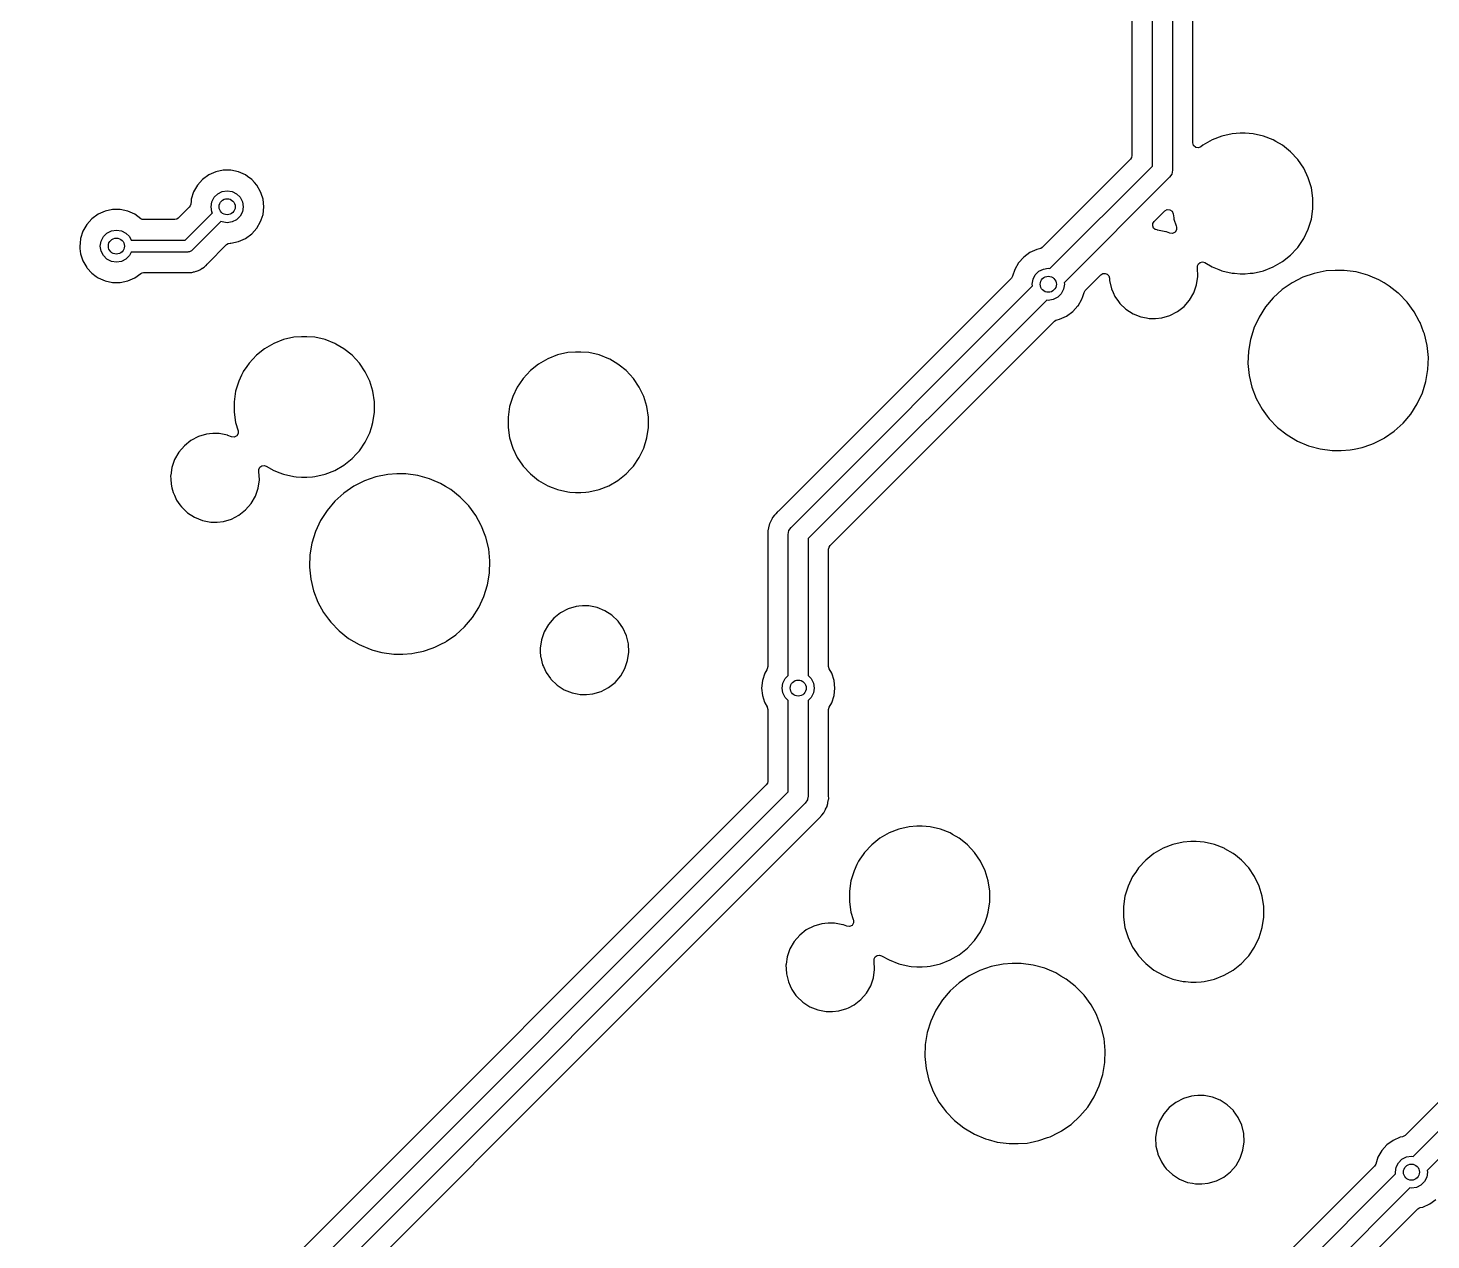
# Model space of a CAD drawing. Extents: x 15 to 269, y -160 to -43.
# Drawn here: x 59.83 to 94.79, y -111.08 to -80.89 of the extents above; entities that cross this region are included whole.
import ezdxf

# ---------------------------------------------------------------- set-up
doc = ezdxf.new("R2010")
doc.units = 0
doc.layers.add('BLACK', color=7, linetype='CONTINUOUS')

msp = doc.modelspace()

# ---------------------------------------------------------------- linework, layer by layer
at = {"layer": 'BLACK', "linetype": 'CONTINUOUS'}
for p, q in [((87.8454, -84.3257), (87.8454, -72.3546)), ((87.3369, -72.3675), (87.3369, -84.0637)), ((88.3454, -72.4581), (88.3454, -84.4292)), ((88.8539, -83.7513), (88.8539, -72.7201)), ((89.8338, -83.5219), (89.578, -83.5802)), ((90.0299, -83.5072), (89.8338, -83.5219)), ((90.1609, -83.5072), (90.0299, -83.5072)), ((90.0299, -83.5072), (90.0299, -83.5072)), ((90.357, -83.5219), (90.1609, -83.5072)), ((90.1609, -83.5072), (90.1609, -83.5072)), ((90.6128, -83.5802), (90.357, -83.5219)), ((88.8729, -83.8172), (88.8539, -83.7513)), ((88.9241, -83.863), (88.8729, -83.8172)), ((88.9918, -83.8745), (88.9241, -83.863)), ((89.0552, -83.8482), (88.9918, -83.8745)), ((89.1066, -83.8073), (89.0552, -83.8482)), ((89.3338, -83.6761), (89.1066, -83.8073)), ((89.578, -83.5802), (89.3338, -83.6761)), ((90.8571, -83.6761), (90.6128, -83.5802)), ((90.9179, -83.7112), (90.8571, -83.6761)), ((90.8571, -83.6761), (90.8571, -83.6761)), ((90.8571, -83.6761), (90.8571, -83.6761)), ((91.0843, -83.8073), (90.9179, -83.7112)), ((91.2894, -83.9708), (91.0843, -83.8073)), ((91.0843, -83.8073), (91.0843, -83.8073)), ((87.3006, -84.1514), (85.0956, -86.3564)), ((87.3275, -84.1111), (87.3006, -84.1514)), ((87.3369, -84.0637), (87.3275, -84.1111)), ((91.2894, -83.9709), (91.2894, -83.9708)), ((91.4678, -84.1632), (91.2894, -83.9709)), ((91.2894, -83.9709), (91.2894, -83.9709)), ((91.4679, -84.1632), (91.4678, -84.1632)), ((91.6156, -84.38), (91.4679, -84.1632)), ((91.4679, -84.1632), (91.4679, -84.1632)), ((64.3332, -84.5489), (64.1787, -84.6611)), ((64.5077, -84.4712), (64.3332, -84.5489)), ((64.6945, -84.4315), (64.5077, -84.4712)), ((64.8855, -84.4315), (64.6945, -84.4315)), ((64.6945, -84.4315), (64.6945, -84.4315)), ((65.0723, -84.4712), (64.8855, -84.4315)), ((64.8855, -84.4315), (64.8855, -84.4315)), ((65.2468, -84.5489), (65.0723, -84.4712)), ((65.2956, -84.5844), (65.2468, -84.5489)), ((65.4013, -84.6611), (65.2956, -84.5844)), ((85.2924, -86.8787), (87.8454, -84.3257)), ((88.3264, -84.5249), (88.2722, -84.606)), ((88.3454, -84.4292), (88.3264, -84.5249)), ((91.7295, -84.6163), (91.6156, -84.38)), ((64.051, -84.8031), (63.9555, -84.9684)), ((64.1787, -84.6611), (64.051, -84.8031)), ((64.6664, -84.9596), (64.79, -84.94)), ((64.79, -84.94), (64.9136, -84.9596)), ((65.4726, -84.7404), (65.4013, -84.6611)), ((65.529, -84.8031), (65.4726, -84.7404)), ((65.6245, -84.9684), (65.529, -84.8031)), ((88.2722, -84.606), (85.646, -87.2322)), ((91.8068, -84.867), (91.7295, -84.6163)), ((91.8459, -85.1265), (91.8068, -84.867)), ((63.8832, -85.2765), (63.8718, -85.3169)), ((63.8837, -85.2713), (63.8832, -85.2765)), ((63.8899, -85.2125), (63.8837, -85.2713)), ((63.8965, -85.1501), (63.8899, -85.2125)), ((63.9555, -84.9684), (63.8965, -85.1501)), ((64.39, -85.34), (64.4096, -85.2164)), ((64.4096, -85.2164), (64.4664, -85.1049)), ((64.4664, -85.1049), (64.5549, -85.0164)), ((64.5549, -85.0164), (64.6664, -84.9596)), ((64.9136, -84.9596), (65.0251, -85.0164)), ((65.0251, -85.0164), (65.1136, -85.1049)), ((65.1136, -85.1049), (65.1704, -85.2164)), ((65.1704, -85.2164), (65.19, -85.34)), ((65.6395, -85.0144), (65.6245, -84.9684)), ((65.6835, -85.1501), (65.6395, -85.0144)), ((65.7035, -85.34), (65.6835, -85.1501)), ((91.8459, -85.3888), (91.8459, -85.1265)), ((61.4187, -85.6411), (61.291, -85.7831)), ((61.5732, -85.5289), (61.4187, -85.6411)), ((61.7477, -85.4512), (61.5732, -85.5289)), ((61.9345, -85.4115), (61.7477, -85.4512)), ((62.1255, -85.4115), (61.9345, -85.4115)), ((61.9345, -85.4115), (61.9345, -85.4115)), ((62.3123, -85.4512), (62.1255, -85.4115)), ((62.1255, -85.4115), (62.1255, -85.4115)), ((62.4868, -85.5289), (62.3123, -85.4512)), ((62.6367, -85.6378), (62.4868, -85.5289)), ((62.6713, -85.6554), (62.6367, -85.6378)), ((63.5736, -85.6252), (63.5333, -85.6521)), ((63.8475, -85.3512), (63.5736, -85.6252)), ((63.7479, -86.17), (64.4247, -85.4932)), ((63.8718, -85.3169), (63.8475, -85.3512)), ((64.4096, -85.4636), (64.39, -85.34)), ((64.4247, -85.4932), (64.4096, -85.4636)), ((65.1136, -85.5751), (65.0251, -85.6636)), ((65.1704, -85.4636), (65.1136, -85.5751)), ((65.19, -85.34), (65.1704, -85.4636)), ((65.6384, -85.669), (65.6835, -85.5299)), ((65.6835, -85.5299), (65.7035, -85.34)), ((87.8875, -85.7099), (88.0192, -85.5781)), ((88.0192, -85.5781), (88.1534, -85.444)), ((88.1534, -85.444), (88.2123, -85.411)), ((88.2123, -85.411), (88.2798, -85.4139)), ((88.2798, -85.4139), (88.3358, -85.4516)), ((88.3358, -85.4516), (88.3637, -85.5132)), ((88.3637, -85.5132), (88.3787, -85.6129)), ((88.3787, -85.6129), (88.384, -85.6483)), ((91.8068, -85.6483), (91.8459, -85.3888)), ((61.1955, -85.9484), (61.1365, -86.1301)), ((61.291, -85.7831), (61.1955, -85.9484)), ((61.7949, -85.9964), (61.9064, -85.9396)), ((61.9064, -85.9396), (62.03, -85.92)), ((62.03, -85.92), (62.1536, -85.9396)), ((62.1536, -85.9396), (62.2651, -85.9964)), ((62.7096, -85.6615), (62.6713, -85.6554)), ((63.4859, -85.6615), (62.7096, -85.6615)), ((63.5333, -85.6521), (63.4859, -85.6615)), ((64.6368, -85.7053), (63.9161, -86.4261)), ((64.6664, -85.7204), (64.6368, -85.7053)), ((64.79, -85.74), (64.6664, -85.7204)), ((64.9136, -85.7204), (64.79, -85.74)), ((65.0251, -85.6636), (64.9136, -85.7204)), ((65.4013, -86.0189), (65.529, -85.8769)), ((65.529, -85.8769), (65.5328, -85.8704)), ((65.5328, -85.8704), (65.6245, -85.7116)), ((65.6245, -85.7116), (65.6384, -85.669)), ((87.8527, -85.8169), (87.8572, -85.7592)), ((87.8748, -85.8704), (87.8527, -85.8169)), ((87.8572, -85.7592), (87.8875, -85.7099)), ((87.9188, -85.908), (87.8748, -85.8704)), ((87.9646, -85.919), (87.9188, -85.908)), ((87.9645, -85.9193), (87.9646, -85.919)), ((87.9711, -85.9206), (87.9645, -85.9193)), ((87.9751, -85.9216), (87.9711, -85.9206)), ((87.9761, -85.9216), (87.9751, -85.9216)), ((88.1827, -85.9614), (87.9761, -85.9216)), ((87.9761, -85.9216), (87.9761, -85.9216)), ((88.1956, -85.9666), (88.1827, -85.9614)), ((88.1827, -85.9614), (88.1827, -85.9614)), ((88.1827, -85.9614), (88.1827, -85.9614)), ((88.2814, -86.0009), (88.1956, -85.9666)), ((88.4116, -85.977), (88.35, -86.0077)), ((88.384, -85.6483), (88.4367, -85.8192)), ((88.4472, -85.9181), (88.4116, -85.977)), ((88.4367, -85.8192), (88.446, -85.8492)), ((88.446, -85.8492), (88.4472, -85.9181)), ((91.6156, -86.1354), (91.7295, -85.899)), ((91.7295, -85.899), (91.7691, -85.7704)), ((91.7691, -85.7704), (91.8068, -85.6483)), ((61.1243, -86.246), (61.1165, -86.32)), ((61.1165, -86.32), (61.1231, -86.3824)), ((61.1365, -86.1301), (61.1243, -86.246)), ((61.63, -86.32), (61.6496, -86.1964)), ((61.6496, -86.4436), (61.63, -86.32)), ((61.6496, -86.1964), (61.7064, -86.0849)), ((61.7064, -86.0849), (61.7949, -85.9964)), ((62.2651, -85.9964), (62.3536, -86.0849)), ((62.3536, -86.0849), (62.397, -86.17)), ((62.397, -86.17), (63.7479, -86.17)), ((64.3017, -86.7595), (64.7764, -86.2848)), ((64.7764, -86.2848), (64.8167, -86.2579)), ((64.8167, -86.2579), (64.8641, -86.2485)), ((64.8641, -86.2485), (64.8855, -86.2485)), ((64.8855, -86.2485), (65.0723, -86.2088)), ((65.0723, -86.2088), (65.2468, -86.1311)), ((65.0723, -86.2088), (65.0723, -86.2088)), ((65.0723, -86.2088), (65.0723, -86.2088)), ((65.2468, -86.1311), (65.4013, -86.0189)), ((88.35, -86.0077), (88.2814, -86.0009)), ((91.4679, -86.3521), (91.6156, -86.1354)), ((61.1231, -86.3824), (61.1365, -86.5099)), ((61.1365, -86.5099), (61.1955, -86.6916)), ((61.1955, -86.6916), (61.291, -86.8569)), ((61.7064, -86.5551), (61.6496, -86.4436)), ((61.7949, -86.6436), (61.7064, -86.5551)), ((61.9064, -86.7004), (61.7949, -86.6436)), ((62.2651, -86.6436), (62.1536, -86.7004)), ((62.3536, -86.5551), (62.2651, -86.6436)), ((62.397, -86.47), (62.3536, -86.5551)), ((63.81, -86.47), (62.397, -86.47)), ((63.8291, -86.4649), (63.81, -86.47)), ((63.8488, -86.4649), (63.8291, -86.4649)), ((63.8659, -86.455), (63.8488, -86.4649)), ((63.885, -86.4499), (63.8659, -86.455)), ((63.899, -86.4359), (63.885, -86.4499)), ((63.9161, -86.4261), (63.899, -86.4359)), ((84.6411, -86.5935), (84.5133, -86.7354)), ((84.7956, -86.4812), (84.6411, -86.5935)), ((84.97, -86.4035), (84.7956, -86.4812)), ((85.0337, -86.39), (84.97, -86.4035)), ((85.0671, -86.3777), (85.0337, -86.39)), ((85.0956, -86.3564), (85.0671, -86.3777)), ((91.0843, -86.708), (91.2894, -86.5445)), ((91.2894, -86.5445), (91.4431, -86.3788)), ((91.4431, -86.3788), (91.4678, -86.3521)), ((91.4678, -86.3521), (91.4678, -86.3521)), ((91.4678, -86.3521), (91.4679, -86.3521)), ((61.291, -86.8569), (61.3005, -86.8675)), ((61.3005, -86.8675), (61.4187, -86.9989)), ((61.4187, -86.9989), (61.5244, -87.0756)), ((62.03, -86.72), (61.9064, -86.7004)), ((62.1536, -86.7004), (62.03, -86.72)), ((62.4868, -87.1111), (62.6367, -87.0022)), ((62.6367, -87.0022), (62.6713, -86.9846)), ((62.6713, -86.9846), (62.7096, -86.9785)), ((62.7096, -86.9785), (63.7236, -86.9785)), ((63.7236, -86.9785), (63.745, -86.9809)), ((63.745, -86.9809), (63.7475, -86.9808)), ((63.7475, -86.9808), (63.8184, -86.9786)), ((63.7475, -86.9808), (63.7475, -86.9808)), ((63.8184, -86.9786), (63.8223, -86.9785)), ((63.8223, -86.9785), (63.8514, -86.9785)), ((63.8514, -86.9785), (63.8559, -86.9779)), ((63.8559, -86.9779), (63.8676, -86.977)), ((63.8676, -86.977), (63.9138, -86.9756)), ((63.9138, -86.9756), (63.9346, -86.9695)), ((63.9346, -86.9695), (63.9536, -86.9656)), ((63.9536, -86.9656), (63.9751, -86.9629)), ((63.9751, -86.9629), (64.0181, -86.9458)), ((64.0181, -86.9458), (64.0291, -86.9421)), ((64.0291, -86.9421), (64.0736, -86.9291)), ((64.0736, -86.9291), (64.0922, -86.9181)), ((64.0922, -86.9181), (64.1097, -86.9096)), ((64.1097, -86.9096), (64.1298, -86.9016)), ((64.1298, -86.9016), (64.1672, -86.8744)), ((64.1672, -86.8744), (64.177, -86.868)), ((64.177, -86.868), (64.2168, -86.8445)), ((64.2168, -86.8445), (64.2321, -86.8292)), ((64.2321, -86.8292), (64.2469, -86.8165)), ((64.2469, -86.8165), (64.2644, -86.8038)), ((64.2644, -86.8038), (64.2939, -86.7682)), ((64.2939, -86.7682), (64.3017, -86.7595)), ((84.4178, -86.9008), (84.3628, -87.0701)), ((84.5133, -86.7354), (84.4178, -86.9008)), ((84.8719, -87.1487), (84.9287, -87.0372)), ((84.9287, -87.0372), (85.0172, -86.9487)), ((85.0172, -86.9487), (85.1287, -86.8919)), ((85.1287, -86.8919), (85.2523, -86.8723)), ((85.2523, -86.8723), (85.2924, -86.8787)), ((86.1721, -87.4252), (86.5613, -87.036)), ((86.5613, -87.036), (86.6095, -87.0062)), ((86.6095, -87.0062), (86.666, -87.0009)), ((86.666, -87.0009), (86.719, -87.0214)), ((86.719, -87.0214), (86.7572, -87.0633)), ((88.9655, -86.8537), (88.967, -86.8536)), ((88.9661, -86.8655), (88.9655, -86.8537)), ((88.9761, -87.0756), (88.9661, -86.8655)), ((88.9661, -86.8655), (88.9661, -86.8655)), ((88.9668, -86.8122), (88.9923, -86.7609)), ((88.967, -86.8536), (88.9668, -86.8122)), ((88.9923, -86.7609), (89.0382, -86.7265)), ((89.0382, -86.7265), (89.0947, -86.7165)), ((89.0947, -86.7165), (89.1496, -86.7329)), ((89.1496, -86.7329), (89.3338, -86.8392)), ((89.3338, -86.8392), (89.5014, -86.905)), ((89.5014, -86.905), (89.5629, -86.9291)), ((89.5629, -86.9291), (89.578, -86.9351)), ((89.578, -86.9351), (89.8338, -86.9935)), ((89.8338, -86.9935), (89.8898, -86.9977)), ((89.8898, -86.9977), (90.0299, -87.0082)), ((90.0299, -87.0082), (90.0299, -87.0082)), ((90.0299, -87.0082), (90.1609, -87.0082)), ((90.1609, -87.0082), (90.2849, -86.9989)), ((90.1609, -87.0082), (90.1609, -87.0082)), ((90.2849, -86.9989), (90.357, -86.9935)), ((90.357, -86.9935), (90.6128, -86.9351)), ((90.6128, -86.9351), (90.8571, -86.8392)), ((90.8571, -86.8392), (91.0843, -86.708)), ((91.8807, -87.0004), (91.5968, -87.0989)), ((92.1752, -86.9405), (91.8807, -87.0004)), ((92.4, -86.9255), (92.1752, -86.9405)), ((92.6252, -86.9255), (92.4, -86.9255)), ((92.4, -86.9255), (92.4, -86.9255)), ((92.9231, -86.9655), (92.6252, -86.9255)), ((93.2129, -87.0449), (92.9231, -86.9655)), ((92.9231, -86.9655), (92.9231, -86.9655)), ((92.9231, -86.9655), (92.9231, -86.9655)), ((61.5244, -87.0756), (61.5732, -87.1111)), ((61.5732, -87.1111), (61.7477, -87.1888)), ((61.7477, -87.1888), (61.9345, -87.2285)), ((61.9345, -87.2285), (61.9345, -87.2285)), ((61.9345, -87.2285), (62.1255, -87.2285)), ((62.1255, -87.2285), (62.3123, -87.1888)), ((62.1255, -87.2285), (62.1255, -87.2285)), ((62.3123, -87.1888), (62.4868, -87.1111)), ((62.3123, -87.1888), (62.3123, -87.1888)), ((62.3123, -87.1888), (62.3123, -87.1888)), ((84.3325, -87.1194), (78.5291, -92.9228)), ((78.8432, -93.3279), (84.8587, -87.3124)), ((84.3628, -87.0701), (84.3325, -87.1194)), ((84.8523, -87.2723), (84.8719, -87.1487)), ((84.8587, -87.3124), (84.8523, -87.2723)), ((85.6523, -87.2723), (85.6327, -87.3959)), ((85.646, -87.2322), (85.6523, -87.2723)), ((86.7572, -87.0633), (86.7728, -87.1178)), ((86.7728, -87.1178), (86.7758, -87.1804)), ((86.7758, -87.1804), (86.7758, -87.1804)), ((86.7758, -87.1804), (86.7758, -87.1804)), ((86.7758, -87.1804), (86.8254, -87.3848)), ((86.8254, -87.3848), (86.8664, -87.4746)), ((88.8774, -87.4826), (88.9462, -87.2838)), ((88.9462, -87.2838), (88.9761, -87.0756)), ((91.3287, -87.2344), (91.0809, -87.4045)), ((91.5968, -87.0989), (91.3287, -87.2344)), ((93.274, -87.0708), (93.2129, -87.0449)), ((93.4895, -87.1622), (93.274, -87.0708)), ((93.6188, -87.2388), (93.4895, -87.1622)), ((93.7481, -87.3153), (93.6188, -87.2388)), ((93.9703, -87.4908), (93.7481, -87.3153)), ((85.2122, -87.666), (79.27, -93.6082)), ((85.2523, -87.6723), (85.2122, -87.666)), ((85.3759, -87.6527), (85.2523, -87.6723)), ((85.4874, -87.5959), (85.3759, -87.6527)), ((85.5759, -87.5074), (85.4874, -87.5959)), ((85.6327, -87.3959), (85.5759, -87.5074)), ((85.992, -87.8081), (86.0869, -87.6439)), ((86.0869, -87.6439), (86.1089, -87.5762)), ((86.1089, -87.5762), (86.1419, -87.4746)), ((86.1419, -87.4746), (86.1721, -87.4252)), ((86.8664, -87.4746), (86.9128, -87.5762)), ((86.9128, -87.5762), (87.003, -87.7028)), ((87.003, -87.7028), (87.0348, -87.7475)), ((88.6345, -87.8237), (88.7722, -87.6647)), ((88.7722, -87.6647), (88.8774, -87.4826)), ((90.8581, -87.6061), (90.6641, -87.8355)), ((91.0809, -87.4045), (90.8581, -87.6061)), ((93.9839, -87.5016), (93.9703, -87.4908)), ((94.1928, -87.7176), (93.9839, -87.5016)), ((94.371, -87.9595), (94.1928, -87.7176)), ((85.5346, -88.1411), (85.7091, -88.0634)), ((85.7091, -88.0634), (85.8636, -87.9512)), ((85.8636, -87.9512), (85.9914, -87.8093)), ((85.9914, -87.8093), (85.992, -87.8081)), ((87.0348, -87.7475), (87.187, -87.8926)), ((87.187, -87.8926), (87.187, -87.8926)), ((87.187, -87.8926), (87.187, -87.8926)), ((87.187, -87.8926), (87.364, -88.0064)), ((87.364, -88.0064), (87.364, -88.0064)), ((87.364, -88.0064), (87.5592, -88.0845)), ((87.5592, -88.0845), (87.6969, -88.1111)), ((88.0803, -88.1094), (88.2822, -88.0501)), ((88.2822, -88.0501), (88.4691, -87.9537)), ((88.4691, -87.9537), (88.6345, -87.8237)), ((90.5024, -88.0888), (90.3759, -88.3614)), ((90.6641, -87.8355), (90.5024, -88.0888)), ((94.4964, -88.1883), (94.371, -87.9595)), ((84.3523, -89.245), (85.4091, -88.1882)), ((85.4091, -88.1882), (85.4376, -88.167)), ((85.4376, -88.167), (85.471, -88.1546)), ((85.471, -88.1546), (85.5346, -88.1411)), ((87.6969, -88.1111), (87.7658, -88.1244)), ((87.7658, -88.1244), (87.7658, -88.1244)), ((87.7658, -88.1244), (87.9234, -88.1244)), ((87.9234, -88.1244), (88.0803, -88.1094)), ((87.9234, -88.1244), (87.9234, -88.1244)), ((90.371, -88.377), (90.2869, -88.6484)), ((90.3759, -88.3614), (90.371, -88.377)), ((90.3759, -88.3614), (90.3759, -88.3614)), ((94.5154, -88.223), (94.4964, -88.1883)), ((94.6054, -88.4565), (94.5154, -88.223)), ((65.9499, -88.7467), (65.7227, -88.8779)), ((66.1942, -88.6509), (65.9499, -88.7467)), ((66.45, -88.5925), (66.1942, -88.6509)), ((66.6461, -88.5778), (66.45, -88.5925)), ((66.7771, -88.5778), (66.6461, -88.5778)), ((66.6461, -88.5778), (66.6461, -88.5778)), ((66.9732, -88.5925), (66.7771, -88.5778)), ((66.7771, -88.5778), (66.7771, -88.5778)), ((67.229, -88.6509), (66.9732, -88.5925)), ((67.4732, -88.7467), (67.229, -88.6509)), ((67.5023, -88.7635), (67.4732, -88.7467)), ((67.4732, -88.7467), (67.4732, -88.7467)), ((67.4732, -88.7467), (67.4732, -88.7467)), ((67.7004, -88.8779), (67.5023, -88.7635)), ((90.2869, -88.6484), (90.238, -88.9378)), ((94.6234, -88.5034), (94.6054, -88.4565)), ((94.6931, -88.7957), (94.6234, -88.5034)), ((65.5176, -89.0415), (65.3392, -89.2338)), ((65.7227, -88.8779), (65.5176, -89.0415)), ((67.9056, -89.0415), (67.7004, -88.8779)), ((67.7004, -88.8779), (67.7004, -88.8779)), ((68.084, -89.2338), (67.9056, -89.0415)), ((67.9056, -89.0415), (67.9056, -89.0415)), ((67.9056, -89.0415), (67.9056, -89.0415)), ((72.7785, -89.1283), (72.5512, -89.2595)), ((73.0227, -89.0325), (72.7785, -89.1283)), ((73.2785, -88.9741), (73.0227, -89.0325)), ((73.4746, -88.9594), (73.2785, -88.9741)), ((73.6056, -88.9594), (73.4746, -88.9594)), ((73.4746, -88.9594), (73.4746, -88.9594)), ((73.8017, -88.9741), (73.6056, -88.9594)), ((73.6056, -88.9594), (73.6056, -88.9594)), ((74.0575, -89.0325), (73.8017, -88.9741)), ((74.3017, -89.1283), (74.0575, -89.0325)), ((74.3239, -89.1411), (74.3017, -89.1283)), ((74.3017, -89.1283), (74.3017, -89.1283)), ((74.3017, -89.1283), (74.3017, -89.1283)), ((74.5289, -89.2595), (74.3239, -89.1411)), ((90.2369, -88.9447), (90.2272, -89.2338)), ((90.238, -88.9378), (90.2369, -88.9447)), ((94.7232, -89.0947), (94.6931, -88.7957)), ((94.7131, -89.395), (94.7232, -89.0947)), ((65.1914, -89.4506), (65.1517, -89.5329)), ((65.1932, -89.4479), (65.1914, -89.4506)), ((65.2823, -89.3173), (65.1932, -89.4479)), ((65.3392, -89.2338), (65.2823, -89.3173)), ((68.2318, -89.4506), (68.084, -89.2338)), ((68.084, -89.2338), (68.084, -89.2338)), ((68.084, -89.2338), (68.084, -89.2338)), ((68.3457, -89.687), (68.2318, -89.4506)), ((72.3461, -89.4231), (72.1677, -89.6154)), ((72.5512, -89.2595), (72.3461, -89.4231)), ((74.5625, -89.2863), (74.5289, -89.2595)), ((74.7341, -89.4231), (74.5625, -89.2863)), ((74.9125, -89.6154), (74.7341, -89.4231)), ((74.7341, -89.4231), (74.7341, -89.4231)), ((74.7341, -89.4231), (74.7341, -89.4231)), ((82.6108, -90.9865), (84.3523, -89.245)), ((90.2272, -89.2338), (90.2268, -89.245)), ((90.2268, -89.245), (90.2569, -89.544)), ((94.6631, -89.6913), (94.7131, -89.395)), ((65.0775, -89.687), (65.0002, -89.9377)), ((65.1517, -89.5329), (65.0775, -89.687)), ((68.423, -89.9377), (68.3457, -89.687)), ((72.0199, -89.8322), (71.906, -90.0686)), ((72.0725, -89.755), (72.0199, -89.8322)), ((72.1677, -89.6154), (72.0725, -89.755)), ((75.0603, -89.8322), (74.9125, -89.6154)), ((74.9125, -89.6154), (74.9125, -89.6154)), ((74.9125, -89.6154), (74.9125, -89.6154)), ((75.1742, -90.0686), (75.0603, -89.8322)), ((90.2569, -89.544), (90.3266, -89.8363)), ((90.3266, -89.8363), (90.4346, -90.1167)), ((94.5741, -89.9783), (94.6631, -89.6913)), ((65.0002, -89.9377), (64.9611, -90.1971)), ((68.4621, -90.1971), (68.423, -89.9377)), ((71.906, -90.0686), (71.8287, -90.3193)), ((75.2515, -90.3193), (75.1742, -90.0686)), ((90.4346, -90.1167), (90.579, -90.3802)), ((94.4476, -90.2509), (94.5741, -89.9783)), ((64.9611, -90.1971), (64.9611, -90.4595)), ((64.9611, -90.4595), (65.0002, -90.7189)), ((68.423, -90.7189), (68.4621, -90.4595)), ((68.4621, -90.4595), (68.4621, -90.1971)), ((71.8287, -90.3193), (71.7896, -90.5787)), ((75.2906, -90.5787), (75.2515, -90.3193)), ((90.579, -90.3802), (90.7082, -90.5555)), ((94.0919, -90.7336), (94.2859, -90.5042)), ((94.2859, -90.5042), (94.4476, -90.2509)), ((65.0002, -90.7189), (65.0622, -90.9199)), ((68.3457, -90.9696), (68.3853, -90.8411)), ((68.3853, -90.8411), (68.423, -90.7189)), ((71.7896, -90.5787), (71.7896, -90.8411)), ((71.7896, -90.8411), (71.8287, -91.1005)), ((75.2515, -91.1005), (75.2906, -90.8411)), ((75.2906, -90.8411), (75.2906, -90.5787)), ((90.7082, -90.5555), (90.7572, -90.6221)), ((90.7572, -90.6221), (90.9661, -90.8381)), ((90.9661, -90.8381), (91.2019, -91.0244)), ((93.8691, -90.9352), (94.0919, -90.7336)), ((63.889, -91.1628), (63.7236, -91.2928)), ((64.0759, -91.0664), (63.889, -91.1628)), ((64.2777, -91.0072), (64.0759, -91.0664)), ((64.3514, -91.0001), (64.2777, -91.0072)), ((64.4347, -90.9922), (64.3514, -91.0001)), ((64.5923, -90.9922), (64.4347, -90.9922)), ((64.7988, -91.032), (64.5923, -90.9922)), ((64.5923, -90.9922), (64.5923, -90.9922)), ((64.8061, -91.0349), (64.7988, -91.032)), ((64.7988, -91.032), (64.7988, -91.032)), ((64.7988, -91.032), (64.7988, -91.032)), ((64.8976, -91.0715), (64.8061, -91.0349)), ((64.9661, -91.0784), (64.8976, -91.0715)), ((65.0277, -91.0476), (64.9661, -91.0784)), ((65.0634, -90.9887), (65.0277, -91.0476)), ((65.0622, -90.9199), (65.0634, -90.9887)), ((68.084, -91.4228), (68.2318, -91.206)), ((68.2318, -91.206), (68.3457, -90.9696)), ((71.8287, -91.1005), (71.906, -91.3512)), ((75.1742, -91.3512), (75.2515, -91.1005)), ((79.8148, -93.7825), (82.6108, -90.9865)), ((91.2019, -91.0244), (91.4605, -91.1775)), ((91.4605, -91.1775), (91.7371, -91.2948)), ((93.3532, -91.2408), (93.5238, -91.1545)), ((93.5238, -91.1545), (93.6213, -91.1053)), ((93.6213, -91.1053), (93.6281, -91.1006)), ((93.6281, -91.1006), (93.8691, -90.9352)), ((63.5859, -91.4518), (63.4807, -91.634)), ((63.7236, -91.2928), (63.5859, -91.4518)), ((67.9056, -91.6151), (68.0164, -91.4956)), ((68.0164, -91.4956), (68.084, -91.4228)), ((68.084, -91.4228), (68.084, -91.4228)), ((68.084, -91.4228), (68.084, -91.4228)), ((71.906, -91.3512), (72.0199, -91.5876)), ((72.0199, -91.5876), (72.1501, -91.7787)), ((74.9125, -91.8044), (75.0603, -91.5876)), ((75.0603, -91.5876), (75.1742, -91.3512)), ((91.7371, -91.2948), (91.7371, -91.2948)), ((91.7371, -91.2948), (91.7371, -91.2948)), ((91.7371, -91.2948), (91.769, -91.3035)), ((91.769, -91.3035), (92.0269, -91.3742)), ((92.0269, -91.3742), (92.3248, -91.4143)), ((92.3248, -91.4143), (92.55, -91.4143)), ((92.55, -91.4143), (92.7748, -91.3992)), ((92.55, -91.4143), (92.55, -91.4143)), ((92.7748, -91.3992), (92.8745, -91.3789)), ((92.8745, -91.3789), (93.0693, -91.3394)), ((93.0693, -91.3394), (93.286, -91.2641)), ((93.286, -91.2641), (93.3532, -91.2408)), ((63.4119, -91.8328), (63.3834, -92.0312)), ((63.4807, -91.634), (63.4119, -91.8328)), ((65.5817, -91.9243), (65.5832, -91.9242)), ((65.5823, -91.9361), (65.5817, -91.9243)), ((65.5923, -92.1462), (65.5823, -91.9361)), ((65.5823, -91.9361), (65.5823, -91.9361)), ((65.583, -91.8828), (65.6085, -91.8315)), ((65.5832, -91.9242), (65.583, -91.8828)), ((65.6085, -91.8315), (65.6544, -91.7972)), ((65.6544, -91.7972), (65.7108, -91.7871)), ((65.7108, -91.7871), (65.7657, -91.8035)), ((65.7657, -91.8035), (65.9499, -91.9099)), ((65.9499, -91.9099), (66.1021, -91.9696)), ((67.229, -92.0057), (67.4732, -91.9099)), ((67.4732, -91.9099), (67.7004, -91.7787)), ((67.7004, -91.7787), (67.9056, -91.6151)), ((72.1501, -91.7787), (72.1677, -91.8044)), ((72.1677, -91.8044), (72.3461, -91.9967)), ((74.7341, -91.9967), (74.8517, -91.87)), ((74.8517, -91.87), (74.9125, -91.8044)), ((74.9125, -91.8044), (74.9125, -91.8044)), ((74.9125, -91.8044), (74.9125, -91.8044)), ((63.3834, -92.0312), (63.382, -92.041)), ((63.382, -92.041), (63.3861, -92.1272)), ((63.3861, -92.1272), (63.392, -92.2511)), ((63.392, -92.2511), (63.4145, -92.3439)), ((65.5623, -92.3544), (65.5923, -92.1462)), ((66.1021, -91.9696), (66.1709, -91.9966)), ((66.1709, -91.9966), (66.1942, -92.0057)), ((66.1942, -92.0057), (66.45, -92.0641)), ((66.45, -92.0641), (66.506, -92.0683)), ((66.506, -92.0683), (66.6461, -92.0788)), ((66.6461, -92.0788), (66.6461, -92.0788)), ((66.6461, -92.0788), (66.7771, -92.0788)), ((66.7771, -92.0788), (66.917, -92.0683)), ((66.7771, -92.0788), (66.7771, -92.0788)), ((66.917, -92.0683), (66.9732, -92.0641)), ((66.9732, -92.0641), (67.229, -92.0057)), ((68.213, -92.1696), (67.9448, -92.3051)), ((68.4969, -92.071), (68.213, -92.1696)), ((68.7913, -92.0111), (68.4969, -92.071)), ((69.0161, -91.9961), (68.7913, -92.0111)), ((69.2414, -91.9961), (69.0161, -91.9961)), ((69.0161, -91.9961), (69.0161, -91.9961)), ((69.5392, -92.0361), (69.2414, -91.9961)), ((69.5392, -92.0362), (69.5392, -92.0361)), ((69.5392, -92.0361), (69.5392, -92.0361)), ((69.829, -92.1155), (69.5392, -92.0362)), ((69.8901, -92.1415), (69.829, -92.1155)), ((70.1057, -92.2328), (69.8901, -92.1415)), ((70.235, -92.3094), (70.1057, -92.2328)), ((72.3461, -91.9967), (72.3461, -91.9967)), ((72.3461, -91.9967), (72.5512, -92.1603)), ((72.5512, -92.1603), (72.7784, -92.2915)), ((74.3017, -92.2915), (74.5289, -92.1603)), ((74.5289, -92.1603), (74.7341, -91.9967)), ((63.4145, -92.3439), (63.4416, -92.4555)), ((63.4416, -92.4555), (63.4749, -92.5284)), ((63.4749, -92.5284), (63.5289, -92.6468)), ((65.3884, -92.7354), (65.4936, -92.5532)), ((65.4936, -92.5532), (65.5623, -92.3544)), ((67.6971, -92.4752), (67.4742, -92.6767)), ((67.9448, -92.3051), (67.6971, -92.4752)), ((70.3642, -92.386), (70.235, -92.3094)), ((70.5987, -92.5711), (70.3642, -92.386)), ((70.6, -92.5722), (70.5987, -92.5711)), ((70.8089, -92.7882), (70.6, -92.5722)), ((72.7784, -92.2915), (72.8908, -92.3356)), ((72.8908, -92.3356), (72.9783, -92.3699)), ((72.9783, -92.3699), (73.0227, -92.3873)), ((73.0227, -92.3873), (73.2785, -92.4457)), ((73.2785, -92.4457), (73.3293, -92.4495)), ((73.3293, -92.4495), (73.4746, -92.4604)), ((73.4746, -92.4604), (73.4746, -92.4604)), ((73.4746, -92.4604), (73.6056, -92.4604)), ((73.6056, -92.4604), (73.7282, -92.4512)), ((73.6056, -92.4604), (73.6056, -92.4604)), ((73.7282, -92.4512), (73.8017, -92.4457)), ((73.8017, -92.4457), (74.0575, -92.3873)), ((74.0575, -92.3873), (74.3017, -92.2915)), ((63.5289, -92.6468), (63.6117, -92.763)), ((63.6117, -92.763), (63.651, -92.8181)), ((63.651, -92.8181), (63.8032, -92.9633)), ((63.8032, -92.9633), (63.8032, -92.9633)), ((63.8032, -92.9633), (63.8032, -92.9633)), ((63.8032, -92.9633), (63.9801, -93.077)), ((65.0853, -93.0244), (65.2506, -92.8943)), ((65.2506, -92.8943), (65.3884, -92.7354)), ((67.2802, -92.9062), (67.1185, -93.1595)), ((67.4742, -92.6767), (67.2802, -92.9062)), ((70.9872, -93.0301), (70.8089, -92.7882)), ((78.4959, -92.9492), (78.4637, -92.9876)), ((78.5155, -92.9346), (78.4959, -92.9492)), ((78.5291, -92.9228), (78.5155, -92.9346)), ((63.9801, -93.077), (63.9801, -93.077)), ((63.9801, -93.077), (64.1754, -93.1552)), ((64.1754, -93.1552), (64.3042, -93.18)), ((64.3042, -93.18), (64.382, -93.195)), ((64.382, -93.195), (64.382, -93.195)), ((64.382, -93.195), (64.5396, -93.195)), ((64.5396, -93.195), (64.6965, -93.18)), ((64.5396, -93.195), (64.5396, -93.195)), ((64.6965, -93.18), (64.8983, -93.1208)), ((64.8983, -93.1208), (65.0853, -93.0244)), ((67.1185, -93.1595), (66.9921, -93.432)), ((71.1225, -93.2771), (70.9872, -93.0301)), ((71.1316, -93.2936), (71.1225, -93.2771)), ((71.2061, -93.4871), (71.1316, -93.2936)), ((78.2953, -93.2633), (78.2798, -93.3387)), ((78.3019, -93.2445), (78.2953, -93.2633)), ((78.3024, -93.2435), (78.3019, -93.2445)), ((78.3364, -93.1757), (78.3024, -93.2435)), ((78.338, -93.1725), (78.3364, -93.1757)), ((78.3705, -93.1027), (78.338, -93.1725)), ((78.3812, -93.0859), (78.3705, -93.1027)), ((78.4307, -93.0269), (78.3812, -93.0859)), ((78.433, -93.0241), (78.4307, -93.0269)), ((78.4524, -92.9995), (78.433, -93.0241)), ((78.4564, -92.9955), (78.4524, -92.9995)), ((78.4637, -92.9876), (78.4564, -92.9955)), ((78.789, -93.409), (78.8432, -93.3279)), ((66.9921, -93.432), (66.903, -93.719)), ((71.2396, -93.574), (71.2061, -93.4871)), ((71.3093, -93.8664), (71.2396, -93.574)), ((78.2612, -93.4171), (78.2592, -93.4369)), ((78.2592, -93.4369), (78.2614, -93.5139)), ((78.279, -93.3422), (78.2612, -93.4171)), ((78.2614, -93.5139), (78.2615, -93.5175)), ((78.2615, -93.5175), (78.2615, -96.7935)), ((78.2798, -93.3387), (78.279, -93.3422)), ((78.77, -93.5046), (78.789, -93.409)), ((78.77, -96.21), (78.77, -93.5046)), ((79.27, -93.6082), (79.27, -96.21)), ((66.853, -94.0153), (66.8434, -94.3043)), ((66.8536, -94.012), (66.853, -94.0153)), ((66.903, -93.719), (66.8536, -94.012)), ((71.3393, -94.1653), (71.3093, -93.8664)), ((79.7785, -93.8702), (79.7879, -93.8227)), ((79.7785, -96.7935), (79.7785, -93.8702)), ((79.7879, -93.8227), (79.8148, -93.7825)), ((66.8434, -94.3043), (66.843, -94.3157)), ((66.843, -94.3157), (66.8731, -94.6146)), ((71.3293, -94.4657), (71.3393, -94.1653)), ((66.8731, -94.6146), (66.9427, -94.9069)), ((71.2793, -94.762), (71.3293, -94.4657)), ((66.9427, -94.9069), (67.0507, -95.1874)), ((71.0638, -95.3215), (71.1903, -95.049)), ((71.1903, -95.049), (71.2793, -94.762)), ((67.0507, -95.1874), (67.1951, -95.4509)), ((70.9021, -95.5748), (71.0638, -95.3215)), ((73.284, -95.3602), (73.097, -95.4566)), ((73.4858, -95.301), (73.284, -95.3602)), ((73.5556, -95.2943), (73.4858, -95.301)), ((73.6427, -95.286), (73.5556, -95.2943)), ((73.8004, -95.286), (73.6427, -95.286)), ((74.0069, -95.3258), (73.8004, -95.286)), ((73.8004, -95.286), (73.8004, -95.286)), ((74.0115, -95.3276), (74.0069, -95.3258)), ((74.0069, -95.3258), (74.0069, -95.3258)), ((74.0069, -95.3258), (74.0069, -95.3258)), ((74.2022, -95.404), (74.0115, -95.3276)), ((74.3791, -95.5177), (74.2022, -95.404)), ((67.1951, -95.4509), (67.3146, -95.6131)), ((67.3146, -95.6131), (67.3734, -95.6928)), ((67.3734, -95.6928), (67.5823, -95.9088)), ((70.7081, -95.8043), (70.9021, -95.5748)), ((72.794, -95.7456), (72.6888, -95.9278)), ((72.9317, -95.5867), (72.794, -95.7456)), ((73.097, -95.4566), (72.9317, -95.5867)), ((74.3792, -95.5177), (74.3791, -95.5177)), ((74.3791, -95.5177), (74.3791, -95.5177)), ((74.5314, -95.6629), (74.3792, -95.5177)), ((74.5503, -95.6895), (74.5314, -95.6629)), ((74.6534, -95.8342), (74.5503, -95.6895)), ((67.5823, -95.9088), (67.8181, -96.095)), ((67.8181, -96.095), (68.0767, -96.2481)), ((70.2522, -96.1658), (70.4852, -96.0058)), ((70.4852, -96.0058), (70.7081, -95.8043)), ((72.62, -96.1266), (72.5901, -96.3344)), ((72.6888, -95.9278), (72.62, -96.1266)), ((74.7408, -96.0255), (74.6534, -95.8342)), ((74.6534, -95.8342), (74.6534, -95.8342)), ((74.6534, -95.8342), (74.6534, -95.8342)), ((74.7904, -96.2299), (74.7408, -96.0255)), ((68.0767, -96.2481), (68.3533, -96.3655)), ((68.3533, -96.3655), (68.3533, -96.3655)), ((68.3533, -96.3655), (68.3533, -96.3655)), ((68.3533, -96.3655), (68.4172, -96.383)), ((68.4172, -96.383), (68.6431, -96.4448)), ((68.6431, -96.4448), (68.9409, -96.4849)), ((69.1662, -96.4849), (69.391, -96.4698)), ((69.391, -96.4698), (69.4646, -96.4549)), ((69.4646, -96.4549), (69.6855, -96.41)), ((69.6855, -96.41), (69.9021, -96.3348)), ((69.9021, -96.3348), (69.9693, -96.3114)), ((69.9693, -96.3114), (70.1158, -96.2374)), ((70.1158, -96.2374), (70.2375, -96.1759)), ((70.2375, -96.1759), (70.2522, -96.1658)), ((72.5901, -96.3344), (72.5901, -96.3348)), ((72.5901, -96.3348), (72.5941, -96.4193)), ((72.5941, -96.4193), (72.6001, -96.5449)), ((74.7704, -96.6482), (74.8004, -96.44)), ((74.8004, -96.44), (74.7904, -96.2299)), ((78.77, -97.0213), (78.77, -96.21)), ((79.27, -96.21), (79.27, -97.0213)), ((68.9409, -96.4849), (69.1662, -96.4849)), ((69.1662, -96.4849), (69.1662, -96.4849)), ((72.6001, -96.5449), (72.6034, -96.5585)), ((72.6034, -96.5585), (72.6497, -96.7493)), ((72.6497, -96.7493), (72.6708, -96.7956)), ((72.6708, -96.7956), (72.737, -96.9406)), ((74.7016, -96.847), (74.7704, -96.6482)), ((78.2615, -96.7935), (78.2449, -96.8555)), ((79.7951, -96.8555), (79.7785, -96.7935)), ((72.737, -96.9406), (72.845, -97.0923)), ((72.845, -97.0923), (72.859, -97.1119)), ((72.859, -97.1119), (73.0113, -97.2571)), ((74.4587, -97.1881), (74.5965, -97.0292)), ((74.5965, -97.0292), (74.7016, -96.847)), ((78.1265, -97.1401), (78.1065, -97.33)), ((78.1855, -96.9584), (78.1265, -97.1401)), ((78.2345, -96.8735), (78.1855, -96.9584)), ((78.2449, -96.8555), (78.2345, -96.8735)), ((78.6396, -97.2064), (78.6964, -97.0949)), ((78.6964, -97.0949), (78.77, -97.0213)), ((79.27, -97.0213), (79.3436, -97.0949)), ((79.3436, -97.0949), (79.4004, -97.2064)), ((79.8545, -96.9584), (79.7951, -96.8555)), ((79.9135, -97.1401), (79.8545, -96.9584)), ((79.9335, -97.33), (79.9135, -97.1401)), ((73.0113, -97.2571), (73.0113, -97.2571)), ((73.0113, -97.2571), (73.0113, -97.2571)), ((73.0113, -97.2571), (73.1882, -97.3708)), ((73.1882, -97.3708), (73.1882, -97.3708)), ((73.1882, -97.3708), (73.3835, -97.449)), ((73.3835, -97.449), (73.5123, -97.4738)), ((73.5123, -97.4738), (73.59, -97.4888)), ((73.59, -97.4888), (73.59, -97.4888)), ((73.59, -97.4888), (73.7477, -97.4888)), ((73.7477, -97.4888), (73.9046, -97.4738)), ((73.7477, -97.4888), (73.7477, -97.4888)), ((73.9046, -97.4738), (74.1064, -97.4146)), ((74.1064, -97.4146), (74.2934, -97.3182)), ((74.2934, -97.3182), (74.4587, -97.1881)), ((78.1065, -97.33), (78.1265, -97.5199)), ((78.1265, -97.5199), (78.1788, -97.6811)), ((78.62, -97.33), (78.6396, -97.2064)), ((78.6396, -97.4536), (78.62, -97.33)), ((78.6964, -97.5651), (78.6396, -97.4536)), ((79.4004, -97.4536), (79.3436, -97.5651)), ((79.4004, -97.2064), (79.42, -97.33)), ((79.42, -97.33), (79.4004, -97.4536)), ((79.8545, -97.7016), (79.9135, -97.5199)), ((79.9135, -97.5199), (79.9335, -97.33)), ((78.1788, -97.6811), (78.1855, -97.7016)), ((78.1855, -97.7016), (78.2437, -97.8024)), ((78.2437, -97.8024), (78.2449, -97.8045)), ((78.2449, -97.8045), (78.2615, -97.8665)), ((78.2615, -97.8665), (78.2615, -99.6545)), ((78.77, -97.6387), (78.6964, -97.5651)), ((78.77, -99.9164), (78.77, -97.6387)), ((79.3436, -97.5651), (79.27, -97.6387)), ((79.27, -97.6387), (79.27, -100.02)), ((79.7785, -97.8665), (79.7951, -97.8045)), ((79.7785, -100.007), (79.7785, -97.8665)), ((79.7951, -97.8045), (79.8545, -97.7016)), ((78.2252, -99.7421), (59.8291, -118.138)), ((60.1432, -118.543), (78.77, -99.9164)), ((78.2521, -99.7019), (78.2252, -99.7421)), ((78.2615, -99.6545), (78.2521, -99.7019)), ((79.1968, -100.197), (60.57, -118.824)), ((79.251, -100.116), (79.1968, -100.197)), ((79.1968, -100.197), (79.1968, -100.197)), ((79.2546, -100.097), (79.251, -100.116)), ((79.27, -100.02), (79.2546, -100.097)), ((79.27, -100.02), (79.27, -100.02)), ((79.7036, -100.349), (79.7376, -100.281)), ((79.7376, -100.281), (79.7381, -100.28)), ((79.7376, -100.281), (79.7376, -100.281)), ((79.7381, -100.28), (79.7447, -100.261)), ((79.7447, -100.261), (79.7556, -100.208)), ((79.7556, -100.208), (79.7602, -100.186)), ((79.7602, -100.186), (79.761, -100.182)), ((79.761, -100.182), (79.7617, -100.179)), ((79.7617, -100.179), (79.7785, -100.109)), ((79.7786, -100.011), (79.7785, -100.007)), ((79.7785, -100.109), (79.7788, -100.108)), ((79.7785, -100.109), (79.7785, -100.109)), ((79.7808, -100.087), (79.7786, -100.011)), ((79.7788, -100.108), (79.7808, -100.088)), ((79.7808, -100.088), (79.7808, -100.087)), ((79.7808, -100.087), (79.7808, -100.087)), ((75.8772, -104.235), (79.5109, -100.602)), ((79.5109, -100.602), (79.5245, -100.59)), ((79.5245, -100.59), (79.5441, -100.575)), ((79.5441, -100.575), (79.5763, -100.537)), ((79.5763, -100.537), (79.5836, -100.529)), ((79.5836, -100.529), (79.5876, -100.525)), ((79.5876, -100.525), (79.607, -100.5)), ((79.607, -100.5), (79.6093, -100.498)), ((79.6093, -100.498), (79.6117, -100.495)), ((79.6117, -100.495), (79.658, -100.44)), ((79.658, -100.44), (79.6588, -100.439)), ((79.658, -100.44), (79.658, -100.44)), ((79.6588, -100.439), (79.6695, -100.422)), ((79.6695, -100.422), (79.67, -100.421)), ((79.67, -100.421), (79.702, -100.352)), ((79.67, -100.421), (79.67, -100.421)), ((79.702, -100.352), (79.7036, -100.349)), ((81.2829, -100.941), (81.0557, -101.072)), ((81.5271, -100.845), (81.2829, -100.941)), ((81.7829, -100.787), (81.5271, -100.845)), ((81.979, -100.772), (81.7829, -100.787)), ((82.11, -100.772), (81.979, -100.772)), ((81.979, -100.772), (81.979, -100.772)), ((82.3062, -100.787), (82.11, -100.772)), ((82.11, -100.772), (82.11, -100.772)), ((82.562, -100.845), (82.3062, -100.787)), ((82.8062, -100.941), (82.562, -100.845)), ((82.8671, -100.976), (82.8062, -100.941)), ((82.8062, -100.941), (82.8062, -100.941)), ((82.8062, -100.941), (82.8062, -100.941)), ((83.0334, -101.072), (82.8671, -100.976)), ((80.8506, -101.236), (80.6721, -101.428)), ((81.0557, -101.072), (80.8506, -101.236)), ((83.0668, -101.099), (83.0334, -101.072)), ((83.2385, -101.236), (83.0668, -101.099)), ((83.417, -101.428), (83.2385, -101.236)), ((83.2385, -101.236), (83.2385, -101.236)), ((83.2385, -101.236), (83.2385, -101.236)), ((88.1114, -101.323), (87.8842, -101.454)), ((88.3556, -101.227), (88.1114, -101.323)), ((88.6114, -101.169), (88.3556, -101.227)), ((88.8075, -101.154), (88.6114, -101.169)), ((88.8076, -101.154), (88.8075, -101.154)), ((88.9385, -101.154), (88.8076, -101.154)), ((89.1347, -101.169), (88.9385, -101.154)), ((88.9385, -101.154), (88.9385, -101.154)), ((89.3905, -101.227), (89.1347, -101.169)), ((89.6347, -101.323), (89.3905, -101.227)), ((89.6541, -101.334), (89.6347, -101.323)), ((89.6347, -101.323), (89.6347, -101.323)), ((89.6347, -101.323), (89.6347, -101.323)), ((89.8619, -101.454), (89.6541, -101.334)), ((80.5243, -101.645), (80.4847, -101.727)), ((80.5569, -101.597), (80.5243, -101.645)), ((80.6391, -101.477), (80.5569, -101.597)), ((80.6721, -101.428), (80.6391, -101.477)), ((83.5648, -101.645), (83.417, -101.428)), ((83.417, -101.428), (83.417, -101.428)), ((83.417, -101.428), (83.417, -101.428)), ((83.6786, -101.881), (83.5648, -101.645)), ((87.6791, -101.618), (87.5006, -101.81)), ((87.8842, -101.454), (87.6791, -101.618)), ((89.9132, -101.495), (89.8619, -101.454)), ((90.067, -101.618), (89.9132, -101.495)), ((90.2455, -101.81), (90.067, -101.618)), ((90.067, -101.618), (90.067, -101.618)), ((90.067, -101.618), (90.067, -101.618)), ((80.4105, -101.881), (80.3331, -102.132)), ((80.4847, -101.727), (80.4105, -101.881)), ((83.7559, -102.132), (83.6786, -101.881)), ((87.3528, -102.027), (87.239, -102.263)), ((87.4293, -101.914), (87.3528, -102.027)), ((87.5006, -101.81), (87.4293, -101.914)), ((90.3933, -102.027), (90.2455, -101.81)), ((90.2455, -101.81), (90.2455, -101.81)), ((90.2455, -101.81), (90.2455, -101.81)), ((90.5071, -102.263), (90.3933, -102.027)), ((80.3331, -102.132), (80.294, -102.392)), ((80.294, -102.392), (80.294, -102.654)), ((83.795, -102.392), (83.7559, -102.132)), ((83.795, -102.654), (83.795, -102.392)), ((87.239, -102.263), (87.1616, -102.514)), ((90.5844, -102.514), (90.5071, -102.263)), ((80.294, -102.654), (80.3331, -102.913)), ((83.7559, -102.913), (83.795, -102.654)), ((87.1616, -102.514), (87.1225, -102.773)), ((87.1225, -102.773), (87.1225, -103.036)), ((90.6235, -102.773), (90.5844, -102.514)), ((90.6235, -103.036), (90.6235, -102.773)), ((80.3331, -102.913), (80.3897, -103.097)), ((80.3897, -103.097), (80.3951, -103.114)), ((80.3951, -103.114), (80.3964, -103.183)), ((83.6786, -103.164), (83.7183, -103.036)), ((83.7183, -103.036), (83.7559, -102.913)), ((87.1225, -103.036), (87.1616, -103.295)), ((90.5844, -103.295), (90.6235, -103.036)), ((79.2219, -103.357), (79.0566, -103.487)), ((79.4089, -103.261), (79.2219, -103.357)), ((79.6107, -103.202), (79.4089, -103.261)), ((79.6804, -103.195), (79.6107, -103.202)), ((79.7676, -103.187), (79.6804, -103.195)), ((79.9252, -103.187), (79.7676, -103.187)), ((79.9253, -103.187), (79.9252, -103.187)), ((80.1318, -103.227), (79.9253, -103.187)), ((80.1448, -103.232), (80.1318, -103.227)), ((80.1318, -103.227), (80.1318, -103.227)), ((80.1318, -103.227), (80.1318, -103.227)), ((80.2306, -103.266), (80.1448, -103.232)), ((80.2991, -103.273), (80.2306, -103.266)), ((80.3607, -103.242), (80.2991, -103.273)), ((80.3964, -103.183), (80.3607, -103.242)), ((83.417, -103.617), (83.5648, -103.401)), ((83.5648, -103.401), (83.6786, -103.164)), ((87.1616, -103.295), (87.239, -103.546)), ((90.5071, -103.546), (90.5844, -103.295)), ((78.9188, -103.646), (78.8137, -103.828)), ((79.0566, -103.487), (78.9188, -103.646)), ((83.0334, -103.973), (83.2385, -103.81)), ((83.2385, -103.81), (83.39, -103.646)), ((83.39, -103.646), (83.417, -103.617)), ((83.417, -103.617), (83.417, -103.617)), ((83.417, -103.617), (83.417, -103.617)), ((87.239, -103.546), (87.3528, -103.782)), ((87.3528, -103.782), (87.4511, -103.926)), ((90.2455, -103.999), (90.3933, -103.782)), ((90.3933, -103.782), (90.5071, -103.546)), ((78.7449, -104.027), (78.7192, -104.206)), ((78.8137, -103.828), (78.7449, -104.027)), ((80.9152, -104.131), (80.9147, -104.119)), ((80.9147, -104.119), (80.9161, -104.119)), ((80.9252, -104.341), (80.9152, -104.131)), ((80.9152, -104.131), (80.9152, -104.131)), ((80.9159, -104.077), (80.9415, -104.026)), ((80.9161, -104.119), (80.9159, -104.077)), ((80.9415, -104.026), (80.9873, -103.992)), ((80.9873, -103.992), (81.0438, -103.982)), ((81.0438, -103.982), (81.0987, -103.998)), ((81.0987, -103.998), (81.2829, -104.104)), ((81.2829, -104.104), (81.5271, -104.2)), ((82.562, -104.2), (82.8062, -104.104)), ((82.8062, -104.104), (83.0334, -103.973)), ((87.4511, -103.926), (87.5006, -103.999)), ((87.5006, -103.999), (87.6474, -104.157)), ((87.6474, -104.157), (87.6791, -104.191)), ((90.067, -104.191), (90.1855, -104.064)), ((90.1855, -104.064), (90.2455, -103.999)), ((90.2455, -103.999), (90.2455, -103.999)), ((90.2455, -103.999), (90.2455, -103.999)), ((73.6025, -106.51), (75.8772, -104.235)), ((78.7192, -104.206), (78.7149, -104.235)), ((78.7149, -104.235), (78.7192, -104.325)), ((78.7192, -104.325), (78.7249, -104.446)), ((78.7249, -104.446), (78.7497, -104.548)), ((80.8953, -104.549), (80.9252, -104.341)), ((81.5271, -104.2), (81.7829, -104.259)), ((81.7829, -104.259), (81.8389, -104.263)), ((81.8389, -104.263), (81.979, -104.273)), ((81.979, -104.273), (81.979, -104.273)), ((81.979, -104.273), (82.11, -104.273)), ((82.11, -104.273), (82.2326, -104.264)), ((82.11, -104.273), (82.11, -104.273)), ((82.2326, -104.264), (82.3062, -104.259)), ((82.3062, -104.259), (82.562, -104.2)), ((83.2778, -104.5), (83.03, -104.67)), ((83.546, -104.364), (83.2778, -104.5)), ((83.8298, -104.266), (83.546, -104.364)), ((84.1243, -104.206), (83.8298, -104.266)), ((84.3491, -104.191), (84.1243, -104.206)), ((84.5744, -104.191), (84.3491, -104.191)), ((84.3491, -104.191), (84.3491, -104.191)), ((84.8722, -104.231), (84.5744, -104.191)), ((85.162, -104.31), (84.8722, -104.231)), ((84.8722, -104.231), (84.8722, -104.231)), ((84.8722, -104.231), (84.8722, -104.231)), ((85.2231, -104.336), (85.162, -104.31)), ((85.4386, -104.427), (85.2231, -104.336)), ((85.5679, -104.504), (85.4386, -104.427)), ((85.6972, -104.58), (85.5679, -104.504)), ((87.6791, -104.191), (87.8842, -104.355)), ((87.8842, -104.355), (88.1114, -104.486)), ((88.1114, -104.486), (88.2344, -104.534)), ((89.3905, -104.582), (89.6347, -104.486)), ((89.6347, -104.486), (89.8619, -104.355)), ((89.8619, -104.355), (90.067, -104.191)), ((78.7497, -104.548), (78.7745, -104.65)), ((78.7745, -104.65), (78.8192, -104.748)), ((78.8192, -104.748), (78.8619, -104.841)), ((78.8619, -104.841), (78.9649, -104.986)), ((80.7213, -104.93), (80.8265, -104.748)), ((80.8265, -104.748), (80.8953, -104.549)), ((82.8072, -104.871), (82.6132, -105.101)), ((83.03, -104.67), (82.8072, -104.871)), ((85.9194, -104.756), (85.6972, -104.58)), ((85.933, -104.767), (85.9194, -104.756)), ((86.1419, -104.983), (85.933, -104.767)), ((88.2344, -104.534), (88.3103, -104.564)), ((88.3103, -104.564), (88.3556, -104.582)), ((88.3556, -104.582), (88.6114, -104.64)), ((88.6114, -104.64), (88.6675, -104.644)), ((88.6675, -104.644), (88.8075, -104.655)), ((88.8075, -104.655), (88.8076, -104.655)), ((88.8076, -104.655), (88.9385, -104.655)), ((88.9385, -104.655), (89.0611, -104.646)), ((88.9385, -104.655), (88.9385, -104.655)), ((89.0611, -104.646), (89.1347, -104.64)), ((89.1347, -104.64), (89.3905, -104.582)), ((78.9649, -104.986), (78.9839, -105.013)), ((78.9839, -105.013), (79.1361, -105.158)), ((79.1361, -105.158), (79.1361, -105.158)), ((79.1361, -105.158), (79.1361, -105.158)), ((79.1361, -105.158), (79.3131, -105.272)), ((80.2715, -105.295), (80.4182, -105.219)), ((80.4182, -105.219), (80.5836, -105.089)), ((80.5836, -105.089), (80.7213, -104.93)), ((82.6132, -105.101), (82.4515, -105.354)), ((86.3201, -105.225), (86.1419, -104.983)), ((79.3131, -105.272), (79.3131, -105.272)), ((79.3131, -105.272), (79.5084, -105.35)), ((79.5084, -105.35), (79.6372, -105.375)), ((79.6372, -105.375), (79.7149, -105.39)), ((79.7149, -105.39), (79.7149, -105.39)), ((79.7149, -105.39), (79.8725, -105.39)), ((79.8725, -105.39), (80.0295, -105.375)), ((79.8725, -105.39), (79.8725, -105.39)), ((80.0295, -105.375), (80.2313, -105.315)), ((80.2313, -105.315), (80.2352, -105.313)), ((80.2352, -105.313), (80.2715, -105.295)), ((82.4515, -105.354), (82.325, -105.627)), ((86.4421, -105.447), (86.3201, -105.225)), ((86.4646, -105.488), (86.4421, -105.447)), ((86.5394, -105.683), (86.4646, -105.488)), ((97.3452, -105.272), (94.1432, -108.474)), ((94.3401, -108.996), (97.89, -105.446)), ((82.236, -105.914), (82.186, -106.21)), ((82.325, -105.627), (82.236, -105.914)), ((86.5726, -105.769), (86.5394, -105.683)), ((86.6422, -106.061), (86.5726, -105.769)), ((98.3168, -105.727), (94.6936, -109.35)), ((82.186, -106.21), (82.176, -106.51)), ((86.6723, -106.36), (86.6422, -106.061)), ((65.6953, -114.417), (73.6025, -106.51)), ((82.176, -106.51), (82.206, -106.809)), ((86.6622, -106.66), (86.6723, -106.36)), ((82.206, -106.809), (82.2757, -107.101)), ((86.5232, -107.243), (86.6123, -106.956)), ((86.6123, -106.956), (86.6622, -106.66)), ((82.2757, -107.101), (82.3837, -107.382)), ((86.3968, -107.516), (86.5232, -107.243)), ((82.3837, -107.382), (82.5281, -107.645)), ((82.5281, -107.645), (82.6347, -107.79)), ((86.2351, -107.769), (86.3968, -107.516)), ((88.43, -107.651), (88.2647, -107.781)), ((88.617, -107.555), (88.43, -107.651)), ((88.8188, -107.495), (88.617, -107.555)), ((88.8885, -107.489), (88.8188, -107.495)), ((88.9757, -107.481), (88.8885, -107.489)), ((89.1333, -107.481), (88.9757, -107.481)), ((89.3399, -107.52), (89.1333, -107.481)), ((89.1333, -107.481), (89.1333, -107.481)), ((89.3445, -107.522), (89.3399, -107.52)), ((89.3399, -107.52), (89.3399, -107.52)), ((89.3399, -107.52), (89.3399, -107.52)), ((89.5352, -107.599), (89.3445, -107.522)), ((89.7121, -107.712), (89.5352, -107.599)), ((82.6347, -107.79), (82.7063, -107.887)), ((82.7063, -107.887), (82.9152, -108.103)), ((85.8182, -108.2), (86.0411, -107.999)), ((86.0411, -107.999), (86.2351, -107.769)), ((88.1269, -107.94), (88.0217, -108.122)), ((88.2647, -107.781), (88.1269, -107.94)), ((89.8643, -107.857), (89.7121, -107.712)), ((89.7121, -107.712), (89.7121, -107.712)), ((89.7121, -107.712), (89.7121, -107.712)), ((89.8658, -107.859), (89.8643, -107.857)), ((89.9863, -108.029), (89.8658, -107.859)), ((82.9152, -108.103), (83.1511, -108.29)), ((83.1511, -108.29), (83.4096, -108.443)), ((85.5705, -108.37), (85.5824, -108.362)), ((85.5824, -108.362), (85.8182, -108.2)), ((87.9529, -108.321), (87.9231, -108.529)), ((88.0217, -108.122), (87.9529, -108.321)), ((90.0737, -108.22), (89.9863, -108.029)), ((89.9863, -108.029), (89.9863, -108.029)), ((89.9863, -108.029), (89.9863, -108.029)), ((90.1233, -108.424), (90.0737, -108.22)), ((83.4096, -108.443), (83.6863, -108.56)), ((83.6863, -108.56), (83.6863, -108.56)), ((83.6863, -108.56), (83.6863, -108.56)), ((83.6863, -108.56), (83.7501, -108.577)), ((83.7501, -108.577), (83.9761, -108.639)), ((83.9761, -108.639), (84.2739, -108.679)), ((84.2739, -108.679), (84.4992, -108.679)), ((84.4992, -108.679), (84.7239, -108.664)), ((84.4992, -108.679), (84.4992, -108.679)), ((84.7239, -108.664), (84.7976, -108.649)), ((84.7976, -108.649), (85.0184, -108.605)), ((85.0184, -108.605), (85.2351, -108.529)), ((85.2351, -108.529), (85.3023, -108.506)), ((85.3023, -108.506), (85.5034, -108.404)), ((85.5034, -108.404), (85.5705, -108.37)), ((87.923, -108.529), (87.933, -108.739)), ((87.9231, -108.529), (87.923, -108.529)), ((90.1034, -108.843), (90.1333, -108.635)), ((90.1333, -108.635), (90.1233, -108.424)), ((93.6887, -108.711), (93.561, -108.853)), ((93.8432, -108.599), (93.6887, -108.711)), ((94.0177, -108.521), (93.8432, -108.599)), ((94.0814, -108.508), (94.0177, -108.521)), ((94.1147, -108.495), (94.0814, -108.508)), ((94.1432, -108.474), (94.1147, -108.495)), ((87.933, -108.739), (87.9778, -108.924)), ((87.9778, -108.924), (87.9826, -108.944)), ((87.9826, -108.944), (88.07, -109.135)), ((89.9294, -109.224), (90.0346, -109.042)), ((90.0346, -109.042), (90.1034, -108.843)), ((93.4655, -109.018), (93.4105, -109.188)), ((93.561, -108.853), (93.4655, -109.018)), ((93.9764, -109.155), (94.0649, -109.066)), ((94.0649, -109.066), (94.1764, -109.01)), ((94.1764, -109.01), (94.3, -108.99)), ((94.3, -108.99), (94.3401, -108.996)), ((93.3802, -109.237), (85.3791, -117.238)), ((88.07, -109.135), (88.1426, -109.237)), ((88.1426, -109.237), (88.192, -109.306)), ((88.192, -109.306), (88.3442, -109.452)), ((89.6263, -109.513), (89.7917, -109.383)), ((89.7917, -109.383), (89.9294, -109.224)), ((93.4105, -109.188), (93.3802, -109.237)), ((93.9, -109.39), (93.9196, -109.266)), ((93.9063, -109.43), (93.9, -109.39)), ((93.9196, -109.266), (93.9764, -109.155)), ((94.7, -109.39), (94.6804, -109.514)), ((94.6936, -109.35), (94.7, -109.39)), ((85.6932, -117.643), (93.9063, -109.43)), ((88.3442, -109.452), (88.3442, -109.452)), ((88.3442, -109.452), (88.3442, -109.452)), ((88.3442, -109.452), (88.5212, -109.565)), ((88.5212, -109.565), (88.5212, -109.565)), ((88.5212, -109.565), (88.7165, -109.644)), ((88.7165, -109.644), (88.8453, -109.668)), ((88.8453, -109.668), (88.923, -109.683)), ((88.923, -109.683), (88.923, -109.683)), ((88.923, -109.683), (89.0806, -109.683)), ((89.0806, -109.683), (89.2376, -109.668)), ((89.0806, -109.683), (89.0806, -109.683)), ((89.2376, -109.668), (89.4394, -109.609)), ((89.4394, -109.609), (89.6263, -109.513)), ((94.5351, -109.714), (94.4236, -109.77)), ((94.6236, -109.625), (94.5351, -109.714)), ((94.6804, -109.514), (94.6236, -109.625)), ((94.2599, -109.784), (86.12, -117.924)), ((94.3, -109.79), (94.2599, -109.784)), ((94.4236, -109.77), (94.3, -109.79)), ((94.7568, -110.181), (94.9113, -110.069)), ((89.0233, -115.739), (94.4568, -110.306)), ((94.4568, -110.306), (94.4853, -110.285)), ((94.4853, -110.285), (94.5186, -110.272)), ((94.5186, -110.272), (94.5823, -110.259)), ((94.5823, -110.259), (94.7568, -110.181))]:
    msp.add_line(p, q, dxfattribs=at)
at = {"layer": 'BLACK'}
for centre in [(64.79, -85.34), (62.03, -86.32), (85.2523, -87.2723), (79.02, -97.33), (94.3, -109.39)]:
    msp.add_circle(centre, 0.2, dxfattribs=at)

doc.saveas('drawing.dxf')
